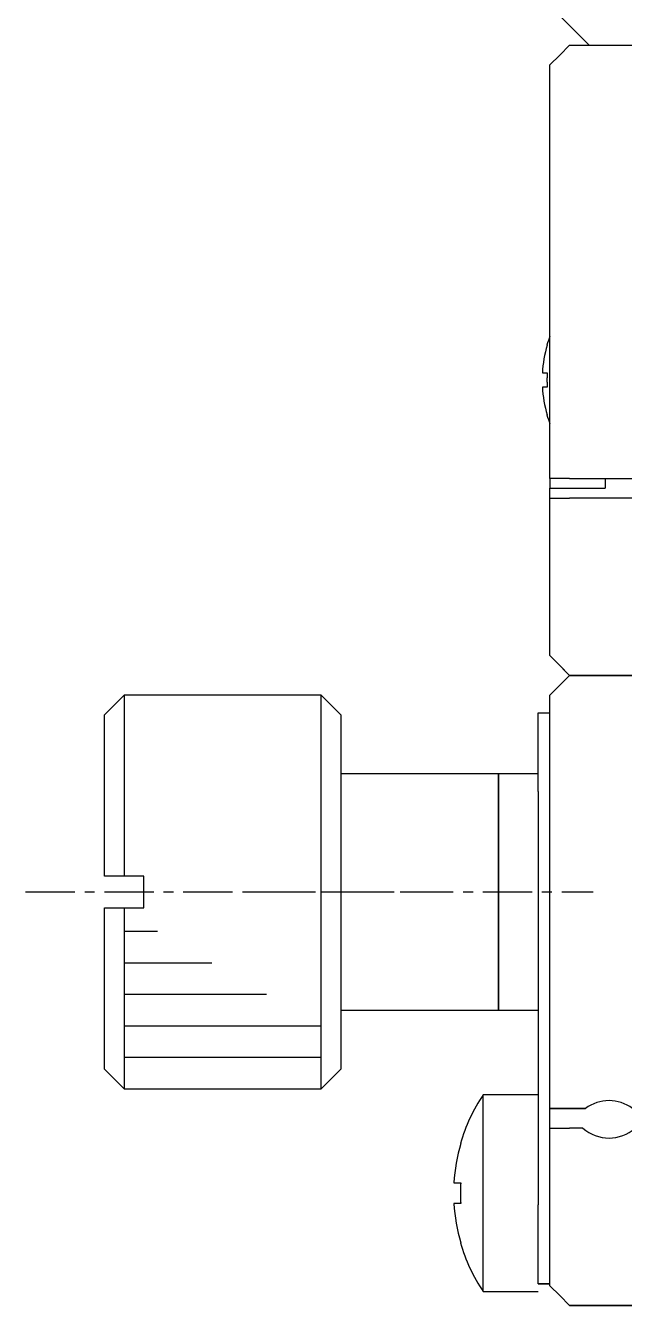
# Model space of a CAD drawing. Extents: x 372 to 608, y 46 to 208.
# Drawn here: x 377.47 to 392.66, y 96 to 128.5 of the extents above; entities that cross this region are included whole.
import ezdxf

# ---------------------------------------------------------------- set-up
doc = ezdxf.new("R2010")
doc.units = 0
doc.linetypes.add('CENTER', pattern=[2, 1.25, -0.25, 0.25, -0.25])
doc.layers.get('0').update_dxf_attribs({"linetype": 'CONTINUOUS'})
doc.layers.add('CENTER', color=1, linetype='CENTER')

msp = doc.modelspace()

# ---------------------------------------------------------------- linework, layer by layer
at = {"color": 7, "linetype": 'CONTINUOUS'}
for p, q in [((390.767, 129.002), (391.767, 128.002)), ((390.767, 127.502), (391.017, 127.752)), ((391.267, 128.002), (391.017, 127.752)), ((391.267, 128.002), (440.267, 128.002)), ((390.767, 117.002), (390.767, 127.502)), ((390.692, 120.39), (390.697, 120.388)), ((390.692, 120.39), (390.697, 120.388)), ((390.577, 119.682), (390.697, 119.682)), ((390.577, 119.682), (390.697, 119.682)), ((390.697, 119.322), (390.577, 119.322)), ((390.697, 118.616), (390.692, 118.613)), ((391.267, 117.002), (390.767, 117.002)), ((390.767, 117.002), (390.767, 116.752)), ((391.267, 117.002), (407.267, 117.002)), ((392.167, 117.002), (392.167, 116.752)), ((390.767, 116.502), (390.767, 116.752)), ((390.767, 116.752), (392.167, 116.752)), ((390.767, 116.502), (391.267, 116.502)), ((390.767, 112.502), (390.767, 116.502)), ((407.267, 116.502), (391.267, 116.502)), ((391.017, 112.252), (390.767, 112.502)), ((390.767, 112.502), (391.017, 112.252)), ((390.917, 112.352), (391.267, 112.002)), ((391.267, 112.002), (390.917, 112.352)), ((391.267, 112.002), (391.017, 112.252)), ((391.017, 112.252), (391.267, 112.002)), ((391.267, 112.002), (391.017, 111.752)), ((440.267, 112.002), (391.267, 112.002)), ((391.267, 112.002), (440.267, 112.002)), ((379.967, 111.502), (379.467, 111.002)), ((379.967, 111.502), (379.967, 106.902)), ((384.967, 111.502), (379.967, 111.502)), ((385.467, 111.002), (384.967, 111.502)), ((384.967, 106.502), (384.967, 111.502)), ((390.767, 111.502), (391.017, 111.752)), ((390.767, 101.002), (390.767, 111.502)), ((379.467, 106.902), (379.467, 111.002)), ((385.467, 111.002), (385.467, 106.502)), ((390.467, 111.052), (390.767, 111.052)), ((390.467, 109.052), (390.467, 111.052)), ((389.467, 109.502), (385.467, 109.502)), ((390.467, 109.502), (389.467, 109.502)), ((389.467, 106.502), (389.467, 109.502)), ((389.467, 109.502), (389.467, 106.502)), ((390.467, 109.052), (390.467, 99.927)), ((379.967, 106.902), (379.467, 106.902)), ((380.467, 106.902), (379.967, 106.902)), ((380.467, 106.102), (380.467, 106.902)), ((384.967, 101.502), (384.967, 106.502)), ((385.467, 106.502), (385.467, 102.002)), ((389.467, 103.502), (389.467, 106.502)), ((389.467, 106.502), (389.467, 103.502)), ((379.467, 102.002), (379.467, 106.102)), ((379.467, 106.102), (379.967, 106.102)), ((379.967, 106.102), (379.967, 101.502)), ((379.967, 106.102), (380.467, 106.102)), ((385.467, 103.502), (389.467, 103.502)), ((389.467, 103.502), (390.467, 103.502)), ((379.467, 102.002), (379.967, 101.502)), ((384.967, 101.502), (385.467, 102.002)), ((379.967, 101.502), (384.967, 101.502)), ((390.467, 101.352), (389.075, 101.352)), ((389.075, 96.352), (389.075, 101.352)), ((390.767, 100.502), (390.767, 101.002)), ((391.267, 101.002), (390.767, 101.002)), ((390.767, 101.002), (391.267, 101.002)), ((391.267, 101.002), (391.667, 101.002)), ((391.667, 101.002), (391.267, 101.002)), ((390.767, 100.502), (391.267, 100.502)), ((390.767, 96.502), (390.767, 100.502)), ((391.605, 100.502), (391.267, 100.502)), ((388.497, 100.114), (388.504, 100.11)), ((388.497, 100.114), (388.504, 100.11)), ((390.467, 99.927), (390.467, 98.552)), ((388.332, 99.112), (388.504, 99.112)), ((388.332, 99.112), (388.504, 99.112)), ((388.504, 98.592), (388.332, 98.592)), ((390.467, 96.552), (390.467, 98.552)), ((388.504, 97.593), (388.497, 97.59)), ((390.767, 96.552), (390.467, 96.552)), ((390.467, 96.552), (390.767, 96.552)), ((389.075, 96.352), (390.467, 96.352)), ((391.017, 96.252), (390.767, 96.502)), ((390.767, 96.502), (391.017, 96.252)), ((391.017, 96.252), (391.267, 96.002)), ((391.267, 96.002), (391.017, 96.252)), ((400.767, 96.002), (391.267, 96.002)), ((391.267, 96.002), (400.767, 96.002))]:
    msp.add_line(p, q, dxfattribs=at)
at = {"color": 3, "linetype": 'CONTINUOUS'}
for p, q in [((379.967, 105.502), (380.81, 105.502)), ((379.967, 104.702), (382.195, 104.702)), ((379.967, 103.902), (383.581, 103.902)), ((379.967, 103.102), (384.967, 103.102)), ((379.967, 102.302), (384.967, 102.302))]:
    msp.add_line(p, q, dxfattribs=at)
at = {"color": 7, "linetype": 'CONTINUOUS'}
for points in [[(390.698, 119.682, 0), (390.698, 119.678, 0), (390.696, 119.676, 0), (390.696, 119.672, 0), (390.696, 119.67, 0), (390.696, 119.668, 0), (390.696, 119.664, 0), (390.696, 119.662, 0), (390.696, 119.658, 0), (390.696, 119.656, 0), (390.696, 119.654, 0), (390.696, 119.65, 0), (390.696, 119.648, 0), (390.696, 119.644, 0), (390.696, 119.642, 0), (390.696, 119.64, 0), (390.696, 119.636, 0), (390.696, 119.634, 0), (390.696, 119.63, 0), (390.694, 119.628, 0), (390.694, 119.626, 0), (390.694, 119.622, 0), (390.694, 119.62, 0), (390.694, 119.616, 0), (390.694, 119.614, 0), (390.694, 119.612, 0), (390.694, 119.608, 0), (390.694, 119.606, 0), (390.694, 119.602, 0), (390.694, 119.6, 0), (390.694, 119.598, 0), (390.694, 119.594, 0), (390.694, 119.592, 0), (390.694, 119.588, 0), (390.694, 119.586, 0), (390.694, 119.584, 0), (390.694, 119.58, 0), (390.694, 119.578, 0), (390.694, 119.574, 0), (390.694, 119.572, 0), (390.694, 119.568, 0), (390.694, 119.566, 0), (390.694, 119.564, 0), (390.694, 119.56, 0), (390.694, 119.558, 0), (390.694, 119.554, 0), (390.692, 119.552, 0), (390.692, 119.55, 0), (390.692, 119.546, 0), (390.692, 119.544, 0), (390.692, 119.54, 0), (390.692, 119.538, 0), (390.692, 119.536, 0), (390.692, 119.532, 0), (390.692, 119.53, 0), (390.692, 119.526, 0), (390.692, 119.524, 0), (390.692, 119.522, 0), (390.692, 119.518, 0), (390.692, 119.516, 0), (390.692, 119.512, 0), (390.692, 119.51, 0), (390.692, 119.508, 0), (390.692, 119.504, 0), (390.692, 119.502, 0), (390.692, 119.498, 0), (390.692, 119.496, 0), (390.692, 119.492, 0), (390.692, 119.49, 0), (390.692, 119.488, 0), (390.692, 119.484, 0), (390.692, 119.482, 0), (390.692, 119.478, 0), (390.692, 119.476, 0), (390.692, 119.474, 0), (390.692, 119.47, 0), (390.692, 119.468, 0), (390.692, 119.464, 0), (390.692, 119.462, 0), (390.692, 119.46, 0), (390.692, 119.456, 0), (390.692, 119.454, 0), (390.692, 119.45, 0), (390.694, 119.448, 0), (390.694, 119.446, 0), (390.694, 119.442, 0), (390.694, 119.44, 0), (390.694, 119.436, 0), (390.694, 119.434, 0), (390.694, 119.432, 0), (390.694, 119.428, 0), (390.694, 119.426, 0), (390.694, 119.422, 0), (390.694, 119.42, 0), (390.694, 119.418, 0), (390.694, 119.414, 0), (390.694, 119.412, 0), (390.694, 119.408, 0), (390.694, 119.406, 0), (390.694, 119.402, 0), (390.694, 119.4, 0), (390.694, 119.398, 0), (390.694, 119.394, 0), (390.694, 119.392, 0), (390.694, 119.388, 0), (390.694, 119.386, 0), (390.694, 119.384, 0), (390.694, 119.38, 0), (390.694, 119.378, 0), (390.694, 119.374, 0), (390.696, 119.372, 0), (390.696, 119.37, 0), (390.696, 119.366, 0), (390.696, 119.364, 0), (390.696, 119.36, 0), (390.696, 119.358, 0), (390.696, 119.356, 0), (390.696, 119.352, 0), (390.696, 119.35, 0), (390.696, 119.346, 0), (390.696, 119.344, 0), (390.696, 119.342, 0), (390.696, 119.338, 0), (390.696, 119.336, 0), (390.696, 119.332, 0), (390.696, 119.33, 0), (390.696, 119.328, 0), (390.698, 119.324, 0), (390.698, 119.322, 0)], [(388.504, 99.112, 0), (388.504, 99.108, 0), (388.504, 99.104, 0), (388.504, 99.1, 0), (388.504, 99.096, 0), (388.504, 99.092, 0), (388.502, 99.087, 0), (388.502, 99.083, 0), (388.502, 99.079, 0), (388.502, 99.075, 0), (388.502, 99.071, 0), (388.502, 99.067, 0), (388.502, 99.063, 0), (388.502, 99.059, 0), (388.502, 99.055, 0), (388.502, 99.051, 0), (388.502, 99.047, 0), (388.502, 99.043, 0), (388.5, 99.039, 0), (388.5, 99.035, 0), (388.5, 99.031, 0), (388.5, 99.027, 0), (388.5, 99.022, 0), (388.5, 99.018, 0), (388.5, 99.014, 0), (388.5, 99.01, 0), (388.5, 99.006, 0), (388.5, 99.002, 0), (388.5, 98.998, 0), (388.5, 98.994, 0), (388.5, 98.99, 0), (388.5, 98.986, 0), (388.5, 98.982, 0), (388.498, 98.978, 0), (388.498, 98.974, 0), (388.498, 98.97, 0), (388.498, 98.966, 0), (388.498, 98.962, 0), (388.498, 98.957, 0), (388.498, 98.953, 0), (388.498, 98.949, 0), (388.498, 98.945, 0), (388.498, 98.941, 0), (388.498, 98.937, 0), (388.498, 98.933, 0), (388.498, 98.929, 0), (388.498, 98.925, 0), (388.498, 98.921, 0), (388.498, 98.917, 0), (388.498, 98.913, 0), (388.498, 98.909, 0), (388.498, 98.905, 0), (388.498, 98.901, 0), (388.498, 98.897, 0), (388.498, 98.892, 0), (388.498, 98.888, 0), (388.498, 98.884, 0), (388.498, 98.88, 0), (388.498, 98.876, 0), (388.498, 98.872, 0), (388.498, 98.868, 0), (388.498, 98.864, 0), (388.498, 98.86, 0), (388.498, 98.856, 0), (388.498, 98.852, 0), (388.498, 98.848, 0), (388.498, 98.844, 0), (388.498, 98.84, 0), (388.498, 98.836, 0), (388.498, 98.831, 0), (388.498, 98.827, 0), (388.498, 98.823, 0), (388.498, 98.819, 0), (388.498, 98.815, 0), (388.498, 98.811, 0), (388.498, 98.807, 0), (388.498, 98.803, 0), (388.498, 98.799, 0), (388.498, 98.795, 0), (388.498, 98.791, 0), (388.498, 98.787, 0), (388.498, 98.783, 0), (388.498, 98.779, 0), (388.498, 98.775, 0), (388.498, 98.771, 0), (388.498, 98.766, 0), (388.498, 98.762, 0), (388.498, 98.758, 0), (388.498, 98.754, 0), (388.498, 98.75, 0), (388.498, 98.746, 0), (388.498, 98.742, 0), (388.498, 98.738, 0), (388.498, 98.734, 0), (388.498, 98.73, 0), (388.498, 98.726, 0), (388.5, 98.722, 0), (388.5, 98.718, 0), (388.5, 98.714, 0), (388.5, 98.71, 0), (388.5, 98.706, 0), (388.5, 98.701, 0), (388.5, 98.697, 0), (388.5, 98.693, 0), (388.5, 98.689, 0), (388.5, 98.685, 0), (388.5, 98.681, 0), (388.5, 98.677, 0), (388.5, 98.673, 0), (388.5, 98.669, 0), (388.5, 98.665, 0), (388.502, 98.661, 0), (388.502, 98.657, 0), (388.502, 98.653, 0), (388.502, 98.649, 0), (388.502, 98.645, 0), (388.502, 98.641, 0), (388.502, 98.636, 0), (388.502, 98.632, 0), (388.502, 98.628, 0), (388.502, 98.624, 0), (388.502, 98.62, 0), (388.502, 98.616, 0), (388.504, 98.612, 0), (388.504, 98.608, 0), (388.504, 98.604, 0), (388.504, 98.6, 0), (388.504, 98.596, 0), (388.504, 98.592, 0)]]:
    msp.add_polyline3d(points, dxfattribs=at)
for centre, radius, start, end in [((393.767, 119.502), 3.2, 159.6359, 163.8775), ((393.767, 119.502), 3.195, 163.8933, 176.7703), ((393.767, 119.502), 3.195, 183.2297, 196.1067), ((393.767, 119.502), 3.2, 196.1225, 200.3641), ((392.817, 98.852), 4.5, 146.251, 163.7142), ((392.267, 100.202), 1, 53.1301, 126.8699), ((392.267, 101.252), 1, 228.5904, 311.4096), ((392.817, 98.852), 4.492, 163.7306, 176.6822), ((392.817, 98.852), 4.492, 183.3178, 196.2694), ((392.817, 98.852), 4.5, 196.2858, 213.749)]:
    msp.add_arc(centre, radius, start, end, dxfattribs=at)
at = {"layer": 'CENTER', "color": 1, "linetype": 'CENTER'}
for p, q in [((377.467, 106.502), (387.467, 106.502)), ((383.067, 106.502), (391.867, 106.502))]:
    msp.add_line(p, q, dxfattribs=at)

doc.saveas('drawing.dxf')
